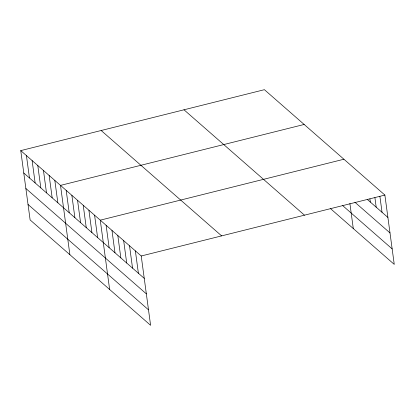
<?xml version="1.0" encoding="UTF-8"?>
<svg xmlns="http://www.w3.org/2000/svg" width="415" height="415" viewBox="0 0 415 415"><rect width="100%" height="100%" fill="white"/><g stroke="black" fill="none" stroke-linecap="round" stroke-linejoin="round"><path stroke-width="0.62" d="M20.75 150.614L141.225 255.993L150.598 325.313L30.124 219.934L20.75 150.614L264.402 89.687L384.876 195.066L394.25 264.386L330.568 208.683M304.159 124.459L60.507 185.391L69.881 254.711M343.916 159.236L100.264 220.168L109.638 289.488M141.225 255.993L384.876 195.066M367.42 199.527L387.901 217.439M354.887 202.224L389.996 232.934M342.676 205.612L392.154 248.891M183.995 109.793L304.47 215.172M101.156 130.507L221.631 235.886M23.774 172.993L144.249 278.372M25.87 188.483L146.345 293.862M28.028 204.445L148.503 309.823M379.891 196.337L382.049 212.324M374.901 197.613L376.198 207.204M369.915 198.889L370.346 202.084M349.897 203.49L353.29 228.556M135.373 250.878L138.397 273.252M129.522 245.758L132.546 268.137M123.67 240.638L126.694 263.017M117.819 235.523L120.843 257.897M111.967 230.403L114.991 252.782M106.116 225.283L109.14 247.662M94.584 215.198L97.608 237.577M88.903 210.229L91.928 232.608M83.223 205.264L86.253 227.638M77.548 200.295L80.572 222.673M71.868 195.325L74.892 217.704M66.187 190.361L69.212 212.734M54.827 180.421L57.851 202.8M49.146 175.457L52.176 197.831M43.466 170.487L46.496 192.866M37.791 165.518L40.815 187.896M32.111 160.553L35.135 182.927M26.43 155.584L29.455 177.962"/></g></svg>
